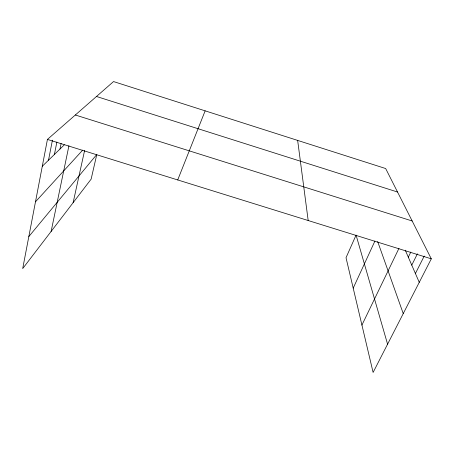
<?xml version="1.0" encoding="UTF-8"?>
<svg xmlns="http://www.w3.org/2000/svg" width="454" height="454" viewBox="0 0 454 454"><rect width="100%" height="100%" fill="white"/><g stroke="black" fill="none" stroke-linecap="round" stroke-linejoin="round"><path stroke-width="0.68" d="M387.58 344.183L356.072 235.104L346.022 257.713L373.109 372.433L431.3 258.825L385.667 168.536L113.528 81.567L47.432 139.418L22.7 268.581L91.129 179.148L96.804 154.445L28.835 236.557M48.516 160.194L52.414 140.201M54.406 154.462L56.881 142.011M59.99 149.031L61.114 143.47M51.12 231.438L68.946 145.717M73.122 202.688L84.609 150.473M177.718 179.943L205.146 110.844M353.206 288.137L374.93 241.034M361.929 325.075L398.947 248.383M408.299 257.163L410.802 252.089M411.767 265.13L417.413 253.82M415.41 273.512L424.235 256.062M35.486 201.809L82.685 150.121M42.296 166.243L64.337 144.809M47.432 139.418L431.3 258.825M75.33 114.998L412.175 220.984M96.486 96.481L397.539 192.025M405.28 250.211L419.252 282.348M377.671 241.534L403.248 313.589M297.654 140.411L308.181 220.525"/></g></svg>
